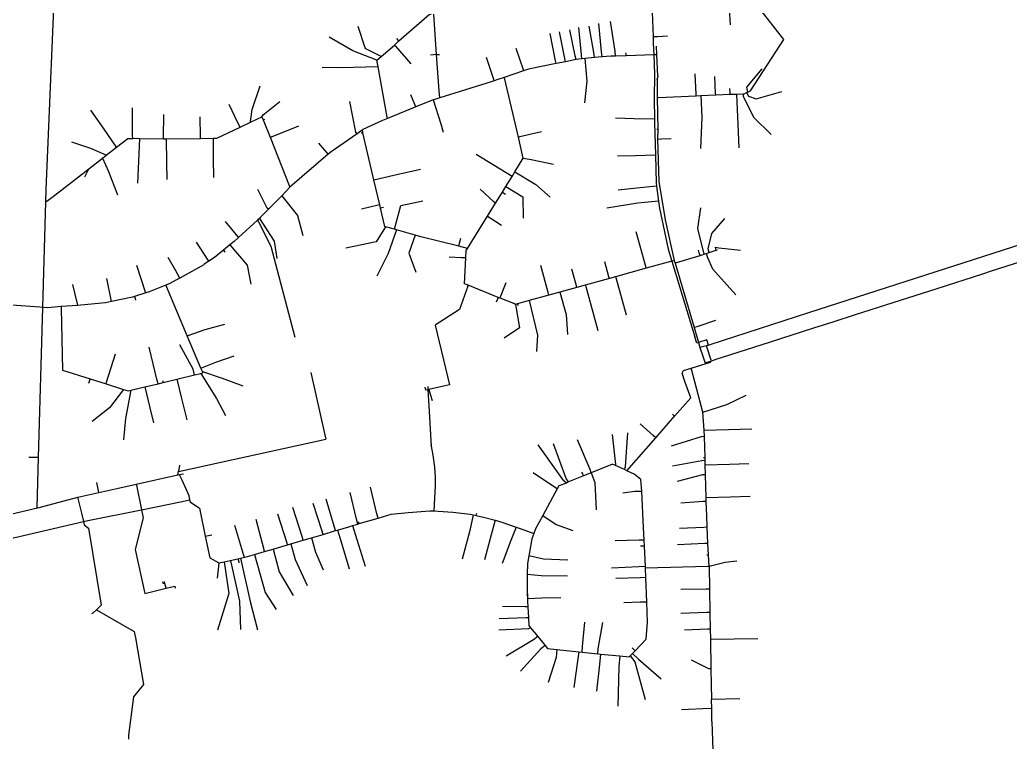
# Model space of a CAD drawing. Header units: inches. Extents: x 1024943 to 1043005, y 1856303 to 1868730.
# Drawn here: x 1038363 to 1040703, y 1859562 to 1861269 of the extents above; entities that cross this region are included whole.
import ezdxf

# ---------------------------------------------------------------- set-up
doc = ezdxf.new("R2010")
doc.units = ezdxf.units.IN
doc.header["$MEASUREMENT"] = 0
doc.layers.add('Water_Network', color=130, linetype='Continuous')

msp = doc.modelspace()

# ---------------------------------------------------------------- linework, layer by layer
at = {"layer": 'Water_Network', "elevation": 0}
for points in [[(1038425.7, 1860867.9), (1038449.7, 1861445.6)], [(1039853.4, 1861382), (1039859.1, 1861229.7), (1039859.7, 1861214.1), (1039860.7, 1861186.3), (1039862.4, 1861140.9)], [(1039853.4, 1861382), (1039859.1, 1861229.7), (1039859.7, 1861214.1), (1039860.7, 1861186.3), (1039862.4, 1861140.9)], [(1040089, 1861101.6), (1040168.3, 1861222.4), (1040128.8, 1861273.2), (1040066.3, 1861353.4), (1040053.2, 1861370.3), (1040040.8, 1861386.1), (1040037.7, 1861390.2), (1040030.2, 1861389.9)], [(1040037.1, 1861320.7), (1040041, 1861257.2)], [(1039231.2, 1861038.8), (1039209.7, 1861157.8), (1039206.9, 1861173.6), (1039217, 1861182.4), (1039248, 1861209.6), (1039258.9, 1861219.2), (1039330, 1861281.5), (1039334.8, 1861282.1)], [(1039354, 1861101.6), (1039347.9, 1861187), (1039341.2, 1861282.8)], [(1039354, 1861101.6), (1039347.9, 1861187), (1039341.2, 1861282.8)], [(1039737.5, 1861193.6), (1039731.4, 1861260.6)], [(1039769.8, 1861195.4), (1039758.6, 1861265.2)], [(1039179.2, 1861203.1), (1039162.4, 1861253.1)], [(1039650.6, 1861178.1), (1039637.9, 1861240.8)], [(1039675.4, 1861183.8), (1039662.9, 1861245.5)], [(1039689.9, 1861186.7), (1039684, 1861250.7)], [(1039719.1, 1861191.6), (1039708.4, 1861254)], [(1039150.3, 1861196.2), (1039094.1, 1861228.1)], [(1039257.8, 1861220.5), (1039254, 1861224.8)], [(1039258.9, 1861219.2), (1039257.8, 1861220.5)], [(1039629, 1861172.2), (1039616, 1861236.9)], [(1039859.1, 1861229.7), (1039869.5, 1861230)], [(1039869.5, 1861230), (1039893.1, 1861230.9)], [(1039994.1, 1860501.7), (1040227.1, 1860577.7), (1041374.5, 1860946.6), (1042242.6, 1861225.6)], [(1039994.1, 1860501.7), (1040227.1, 1860577.7), (1041374.5, 1860946.6), (1042242.6, 1861225.6)], [(1039206.9, 1861173.6), (1039150.3, 1861196.2)], [(1039217, 1861182.4), (1039180.4, 1861200.2), (1039179.2, 1861203.1)], [(1039248, 1861209.6), (1039250.6, 1861206.6)], [(1039250.6, 1861206.6), (1039287.3, 1861164.8)], [(1039552.7, 1861150.6), (1039535.5, 1861201.5)], [(1039720.8, 1861179.9), (1039719.1, 1861191.6)], [(1039738.6, 1861181.4), (1039737.5, 1861193.6)], [(1039770.2, 1861183.6), (1039769.8, 1861195.4)], [(1039795.2, 1861187.7), (1039795.1, 1861191.1)], [(1039867.9, 1861186.5), (1039867.1, 1861207.2)], [(1039867.9, 1861186.5), (1039867.1, 1861207.2)], [(1039347.9, 1861187), (1039333.6, 1861185.6)], [(1039347.9, 1861187), (1039352.9, 1861187.4), (1039354.4, 1861187.5)], [(1039483, 1861128.2), (1039465.5, 1861179.8)], [(1039795.3, 1861184.3), (1039770.2, 1861183.6), (1039759.5, 1861183.3), (1039738.6, 1861181.4), (1039720.8, 1861179.9), (1039697.7, 1861177.6), (1039690.7, 1861177), (1039683.5, 1861176.4), (1039677.2, 1861175.1), (1039652.2, 1861170), (1039630.4, 1861165.6), (1039565.2, 1861152.4), (1039553.4, 1861148.4), (1039507.5, 1861133)], [(1039795.3, 1861184.3), (1039770.2, 1861183.6), (1039759.5, 1861183.3), (1039738.6, 1861181.4), (1039720.8, 1861179.9), (1039697.7, 1861177.6), (1039690.7, 1861177), (1039683.5, 1861176.4), (1039677.2, 1861175.1), (1039652.2, 1861170), (1039630.4, 1861165.6), (1039565.2, 1861152.4), (1039553.4, 1861148.4), (1039507.5, 1861133)], [(1039630.4, 1861165.6), (1039629, 1861172.2)], [(1039652.2, 1861170), (1039650.6, 1861178.1)], [(1039677.2, 1861175.1), (1039675.4, 1861183.8)], [(1039690.7, 1861177), (1039689.9, 1861186.7)], [(1039697.7, 1861177.6), (1039702.6, 1861124.1)], [(1039795.3, 1861184.3), (1039795.2, 1861187.7)], [(1039867.9, 1861186.5), (1039860.7, 1861186.3), (1039795.3, 1861184.3)], [(1039867.9, 1861186.5), (1039860.7, 1861186.3), (1039795.3, 1861184.3)], [(1039870.1, 1861135.7), (1039867.9, 1861186.5)], [(1039870.1, 1861135.7), (1039867.9, 1861186.5)], [(1039122.2, 1861155.6), (1039077.4, 1861156.5)], [(1039209.7, 1861157.8), (1039122.2, 1861155.6)], [(1039553.4, 1861148.4), (1039552.7, 1861150.6)], [(1040080.9, 1861109.7), (1040116.8, 1861153.2)], [(1039492.2, 1861128), (1039484.1, 1861125), (1039476.7, 1861122.5), (1039355.1, 1861084.9)], [(1039492.2, 1861128), (1039484.1, 1861125), (1039476.7, 1861122.5), (1039355.1, 1861084.9)], [(1039484.1, 1861125), (1039483, 1861128.2)], [(1039507.5, 1861133), (1039492.2, 1861128)], [(1039507.5, 1861133), (1039492.2, 1861128)], [(1039503.2, 1860862.1), (1039511.2, 1860875.1), (1039526, 1860899), (1039532.9, 1860910.2), (1039552.6, 1860942.2), (1039540.9, 1860992), (1039507.9, 1861131.7), (1039507.5, 1861133)], [(1039702.6, 1861124.1), (1039696.8, 1861073.1)], [(1039862.4, 1861140.9), (1039862, 1861081.9), (1039862.3, 1861034.4), (1039862.3, 1861025.7), (1039864.5, 1860949.1), (1039866.3, 1860883.6), (1039867.4, 1860875.6), (1039872.3, 1860840.7), (1039874.6, 1860824.2), (1039894.8, 1860727.3), (1039903.5, 1860698.9), (1039958.1, 1860520)], [(1039862.4, 1861140.9), (1039862, 1861081.9), (1039862.3, 1861034.4), (1039862.3, 1861025.7), (1039864.5, 1860949.1), (1039866.3, 1860883.6), (1039867.4, 1860875.6), (1039872.3, 1860840.7), (1039874.6, 1860824.2), (1039894.8, 1860727.3), (1039903.5, 1860698.9), (1039958.1, 1860520)], [(1039869, 1861129), (1039867.9, 1861129), (1039866.9, 1861129.1)], [(1039870.1, 1861135.7), (1039869, 1861129)], [(1039870.1, 1861135.7), (1039869, 1861129)], [(1039869, 1861129), (1039869, 1861085.9)], [(1039869, 1861129), (1039869, 1861085.9)], [(1039960.6, 1861093.7), (1039958.5, 1861141.5)], [(1040006.9, 1861095.6), (1040005.2, 1861134.8)], [(1038911.9, 1861057.5), (1038930.9, 1861113.4)], [(1039355.1, 1861084.9), (1039354, 1861101.6)], [(1039355.1, 1861084.9), (1039354, 1861101.6)], [(1040040.9, 1861097.1), (1040040.7, 1861106.9)], [(1040041.1, 1861093.1), (1040040.9, 1861097.1)], [(1040041.1, 1861093.1), (1040056.3, 1861093.8), (1040072, 1861094.4), (1040074.5, 1861094.6), (1040079.9, 1861097.2), (1040082.6, 1861098.5), (1040089, 1861101.6)], [(1040079.9, 1861097.2), (1040084.3, 1861089), (1040103, 1861082.3)], [(1040082.6, 1861098.5), (1040080.9, 1861109.7)], [(1040103, 1861082.3), (1040163.4, 1861099.9)], [(1038938.1, 1861044.5), (1038977.6, 1861075.7)], [(1039157.2, 1861004), (1039143, 1861076)], [(1039355.1, 1861084.9), (1039343.4, 1861081.2), (1039340, 1861079.9), (1039298.9, 1861063.1), (1039231.5, 1861035.7)], [(1039355.1, 1861084.9), (1039343.4, 1861081.2), (1039340, 1861079.9), (1039298.9, 1861063.1), (1039231.5, 1861035.7)], [(1039296.5, 1861068.8), (1039287.3, 1861091.5)], [(1039340, 1861079.9), (1039357.6, 1861023.1)], [(1039869, 1861085.9), (1039872.2, 1861085.9)], [(1039869, 1861085.9), (1039870, 1861010.2)], [(1039869, 1861085.9), (1039870, 1861010.2)], [(1039872.2, 1861085.9), (1039960.8, 1861089.7), (1039972, 1861090.1), (1040007, 1861091.6), (1040041.1, 1861093.1)], [(1039960.8, 1861089.7), (1039960.6, 1861093.7)], [(1039972, 1861090.1), (1039974.7, 1861039)], [(1040007, 1861091.6), (1040006.9, 1861095.6)], [(1040056.3, 1861093.8), (1040059.5, 1861021.4)], [(1040072, 1861094.4), (1040072.2, 1861088.5), (1040096.3, 1861039)], [(1038561.2, 1861013.1), (1038531.1, 1861055.7)], [(1038629.7, 1860996.5), (1038629.3, 1861060.9)], [(1038878.6, 1861025.8), (1038858.1, 1861068.7)], [(1038907.9, 1861027), (1038908.1, 1861028.5), (1038911.9, 1861057.5)], [(1039298.9, 1861063.1), (1039296.5, 1861068.8)], [(1038702.5, 1860991.8), (1038703.4, 1861045.4)], [(1038704.5, 1860987.8), (1038709.1, 1860987.9), (1038790.3, 1860988.9), (1038819.7, 1860989.3), (1038829.1, 1860989.4), (1038883.6, 1861015.4), (1038907.9, 1861027), (1038935.3, 1861040.1), (1038938.2, 1861032.8)], [(1038790.2, 1860992.9), (1038789.6, 1861040.2)], [(1038935.3, 1861040.1), (1038938.1, 1861044.5)], [(1038938.2, 1861032.8), (1038940, 1861033.6)], [(1038938.2, 1861032.8), (1038954.5, 1860991.4), (1038999.5, 1860877.6)], [(1038940, 1861033.6), (1038941.8, 1861034.3)], [(1039231.5, 1861035.7), (1039220, 1861031), (1039173.7, 1861009.6), (1039172.2, 1861008.6)], [(1039231.5, 1861035.7), (1039220, 1861031), (1039173.7, 1861009.6), (1039172.2, 1861008.6)], [(1039231.5, 1861035.7), (1039231.2, 1861038.8)], [(1039814.8, 1861035.5), (1039770.3, 1861036.6)], [(1039862.3, 1861034.4), (1039814.8, 1861035.5)], [(1039974.7, 1861039), (1039970.9, 1860965.4)], [(1040096.3, 1861039), (1040138.4, 1860998.3)], [(1038592.1, 1860968.3), (1038561.2, 1861013.1)], [(1038883.6, 1861015.4), (1038878.6, 1861025.8)], [(1038957.9, 1860992.8), (1039022.5, 1861018.2)], [(1039172.2, 1861008.6), (1039159.9, 1861000), (1039098.7, 1860957.1), (1039092, 1860951.4), (1039001.2, 1860873.8)], [(1039172.2, 1861008.6), (1039159.9, 1861000), (1039098.7, 1860957.1), (1039092, 1860951.4), (1039001.2, 1860873.8)], [(1039159.9, 1861000), (1039157.2, 1861004)], [(1039173.2, 1861004.3), (1039172.2, 1861008.6)], [(1039173.8, 1861001.9), (1039173.2, 1861004.3)], [(1039357.6, 1861023.1), (1039363.5, 1861004)], [(1039544.8, 1860993), (1039595.4, 1861004.9)], [(1039870, 1861010.2), (1039868.2, 1861010.2)], [(1039870, 1861010.2), (1039869.9, 1860987.3), (1039872.8, 1860887.4), (1039887.8, 1860796.3), (1039909, 1860700.4)], [(1039870, 1861010.2), (1039869.9, 1860987.3), (1039872.8, 1860887.4), (1039887.8, 1860796.3), (1039909, 1860700.4)], [(1040059.5, 1861021.4), (1040061.8, 1860966.6)], [(1038439.1, 1860849.5), (1038526.1, 1860917), (1038558.4, 1860942.1), (1038567.5, 1860949.1), (1038592.1, 1860968.3), (1038618.4, 1860988.7), (1038630.3, 1860988.8), (1038640.1, 1860989.5)], [(1038531.1, 1860964.9), (1038486.2, 1860979.9)], [(1038630.3, 1860988.8), (1038629.7, 1860996.5)], [(1038640.1, 1860989.5), (1038645.7, 1860988.8), (1038702.4, 1860987.8), (1038704.5, 1860987.8)], [(1038645.7, 1860988.8), (1038643.5, 1860934)], [(1038702.4, 1860987.8), (1038702.5, 1860991.8)], [(1038709.1, 1860987.9), (1038709.8, 1860931.9)], [(1038790.3, 1860988.9), (1038790.2, 1860992.9)], [(1038819.7, 1860989.3), (1038820.3, 1860940.1)], [(1038954.5, 1860991.4), (1038957.9, 1860992.8)], [(1039171.6, 1861001.4), (1039169.3, 1861000.9)], [(1039173.8, 1861001.9), (1039171.6, 1861001.4)], [(1039215.4, 1860824.3), (1039213.7, 1860831.8), (1039199.9, 1860890.6), (1039173.8, 1861001.9)], [(1039540.9, 1860992), (1039544.8, 1860993)], [(1039869.9, 1860987.3), (1039879.4, 1860987.6)], [(1039879.4, 1860987.6), (1039901.9, 1860988.3)], [(1038567.5, 1860949.1), (1038531.1, 1860964.9)], [(1039088.4, 1860955.7), (1039069.6, 1860977.6)], [(1038558.4, 1860942.1), (1038573.1, 1860910.4)], [(1038643.5, 1860934), (1038641.4, 1860883.4)], [(1038820.3, 1860940.1), (1038820.9, 1860896.6)], [(1039092, 1860951.4), (1039088.4, 1860955.7)], [(1039483.5, 1860924.7), (1039441.1, 1860950.9)], [(1039552.6, 1860942.2), (1039571.2, 1860939.1)], [(1039571.2, 1860939.1), (1039623.9, 1860928.2)], [(1039817.6, 1860947.8), (1039775.3, 1860946.6)], [(1039864.5, 1860949.1), (1039817.6, 1860947.8)], [(1038523.1, 1860911.4), (1038516.4, 1860897.1)], [(1038526.1, 1860917), (1038523.1, 1860911.4)], [(1038573.1, 1860910.4), (1038593.9, 1860855.4)], [(1038709.8, 1860931.9), (1038710.3, 1860892)], [(1039246.6, 1860901.6), (1039309.9, 1860916.4)], [(1039526, 1860899), (1039483.5, 1860924.7)], [(1039532.9, 1860910.2), (1039581.9, 1860880)], [(1040656.3, 1860675), (1040730.1, 1860698.7), (1040745.2, 1860703.5), (1040766.3, 1860710.3), (1040822.8, 1860728.5), (1040935.1, 1860764.8), (1041031.9, 1860796), (1041123.9, 1860825.7), (1041275.2, 1860874.5), (1041384.4, 1860909.7)], [(1039199.9, 1860890.6), (1039246.6, 1860901.6)], [(1038424.5, 1860839.1), (1038425.7, 1860867.9)], [(1038947.6, 1860824.2), (1038925.2, 1860867.8)], [(1039001.2, 1860873.8), (1038982.4, 1860853.4), (1038950.4, 1860821.5), (1038932.2, 1860802.8)], [(1039001.2, 1860873.8), (1038982.4, 1860853.4), (1038950.4, 1860821.5), (1038932.2, 1860802.8)], [(1038999.5, 1860877.6), (1039001.2, 1860873.8)], [(1039483.5, 1860837.8), (1039451, 1860869)], [(1039511.2, 1860875.1), (1039551.8, 1860851)], [(1039581.9, 1860880), (1039615.7, 1860849.8)], [(1039820.8, 1860871), (1039777, 1860866.7)], [(1039867.4, 1860875.6), (1039820.8, 1860871)], [(1038424.5, 1860839.1), (1038439.1, 1860849.5)], [(1038982.4, 1860853.4), (1039019.5, 1860806.5)], [(1039263.3, 1860830.5), (1039315.6, 1860841.7)], [(1039421, 1860728.7), (1039468, 1860805), (1039486.9, 1860835.7), (1039503.2, 1860862.1)], [(1039503.2, 1860862.1), (1039507, 1860859.7)], [(1039507, 1860859.7), (1039510.8, 1860857.4)], [(1039551.8, 1860851), (1039552.6, 1860800)], [(1039872.3, 1860840.7), (1039823.4, 1860836.2)], [(1038417.6, 1860589.5), (1038424.5, 1860839.1)], [(1038950.4, 1860821.5), (1038947.6, 1860824.2)], [(1039209.8, 1860830.8), (1039170.2, 1860821.6)], [(1039213.7, 1860831.8), (1039209.8, 1860830.8)], [(1039215.4, 1860824.3), (1039219, 1860825.2)], [(1039310.5, 1860756.6), (1039297, 1860760.5), (1039252.8, 1860773), (1039248.1, 1860774.4), (1039227.4, 1860780.2), (1039225.7, 1860780.7), (1039215.4, 1860824.3)], [(1039219, 1860825.2), (1039222.6, 1860826)], [(1039248.1, 1860774.4), (1039263.3, 1860830.5)], [(1039486.9, 1860835.7), (1039483.5, 1860837.8)], [(1039823.4, 1860836.2), (1039750, 1860823.7)], [(1039964.6, 1860775.8), (1039971.9, 1860825)], [(1038924.7, 1860795.8), (1038880.1, 1860754.8), (1038870, 1860745.5), (1038859.8, 1860737.3), (1038844.3, 1860724.6)], [(1038924.7, 1860795.8), (1038880.1, 1860754.8), (1038870, 1860745.5), (1038859.8, 1860737.3), (1038844.3, 1860724.6)], [(1038932.2, 1860802.8), (1038929.5, 1860799.8), (1038924.7, 1860795.8)], [(1038932.2, 1860802.8), (1038929.5, 1860799.8), (1038924.7, 1860795.8)], [(1038924.7, 1860795.8), (1038927, 1860791.3)], [(1038929.5, 1860799.8), (1038964.3, 1860746.1)], [(1039019.5, 1860806.5), (1039031.5, 1860759.7)], [(1039468, 1860805), (1039474.7, 1860800.9)], [(1039474.7, 1860800.9), (1039501.3, 1860784.2)], [(1039998, 1860763.8), (1040028.4, 1860799.8)], [(1038878.8, 1860756.1), (1038849.3, 1860792.2)], [(1038927, 1860791.3), (1038956, 1860734.4), (1039013, 1860519.1)], [(1039227.4, 1860780.2), (1039205.1, 1860744.2)], [(1039252.8, 1860773), (1039233.1, 1860716.7)], [(1039979.6, 1860715.5), (1039964.6, 1860775.8)], [(1038880.1, 1860754.8), (1038878.8, 1860756.1)], [(1038964.3, 1860746.1), (1038970.8, 1860705.1)], [(1039297, 1860760.5), (1039281.9, 1860717.6)], [(1039421, 1860728.7), (1039400, 1860734), (1039310.5, 1860756.6)], [(1039401, 1860737.9), (1039404.8, 1860753)], [(1039842.1, 1860686), (1039819.3, 1860768)], [(1039991.9, 1860719.3), (1039989.1, 1860728.1), (1039998, 1860763.8)], [(1038844.3, 1860724.6), (1038823.5, 1860707.7), (1038809.8, 1860698.9), (1038798.7, 1860691.8), (1038797.7, 1860690.4), (1038741.6, 1860658.5), (1038738.3, 1860656.6), (1038731.8, 1860654), (1038717.8, 1860646.2), (1038708.4, 1860642.4)], [(1038844.3, 1860724.6), (1038823.5, 1860707.7), (1038809.8, 1860698.9), (1038798.7, 1860691.8), (1038797.7, 1860690.4), (1038741.6, 1860658.5), (1038738.3, 1860656.6), (1038731.8, 1860654), (1038717.8, 1860646.2), (1038708.4, 1860642.4)], [(1038809.8, 1860698.9), (1038798.1, 1860717.1), (1038781, 1860743.8)], [(1038844.3, 1860724.6), (1038846.1, 1860722.5)], [(1038846.1, 1860722.5), (1038847.9, 1860720.3)], [(1038859.8, 1860737.3), (1038900.6, 1860689.1)], [(1039205.1, 1860744.2), (1039133.8, 1860729.6)], [(1039400, 1860734), (1039401, 1860737.9)], [(1039422.4, 1860641.8), (1039413.7, 1860645.4), (1039416.9, 1860706.4), (1039417.9, 1860724), (1039421, 1860728.7)], [(1039968.1, 1860718.5), (1039966.2, 1860724.5)], [(1039970, 1860712.5), (1039979.6, 1860715.5), (1039984.9, 1860717.1), (1039991.9, 1860719.3), (1040008.4, 1860724.5), (1040011.2, 1860725.4)], [(1040008.4, 1860724.5), (1040006.6, 1860731.5), (1040014.5, 1860730.6)], [(1040014.5, 1860730.6), (1040065.3, 1860724.7)], [(1038741.6, 1860658.5), (1038732, 1860675.5), (1038713.8, 1860707.6)], [(1039233.1, 1860716.7), (1039206.7, 1860663.4)], [(1039281.9, 1860717.6), (1039298.4, 1860673.1)], [(1039407, 1860706.9), (1039377.5, 1860708.5)], [(1039416.9, 1860706.4), (1039407, 1860706.9)], [(1039907.3, 1860699.9), (1039903.5, 1860698.9), (1039843.1, 1860682.1), (1039770.3, 1860662), (1039756.1, 1860658), (1039699, 1860642.2), (1039679.1, 1860636.7), (1039638.6, 1860625.7), (1039613.2, 1860618.4), (1039566.6, 1860605.5), (1039539.2, 1860597.9)], [(1039909, 1860700.4), (1039907.3, 1860699.9)], [(1039909, 1860700.4), (1039909.6, 1860698.1), (1039911, 1860693.9)], [(1039909, 1860700.4), (1039909.6, 1860698.1), (1039911, 1860693.9)], [(1039911.5, 1860694.1), (1039912.1, 1860694.4), (1039970, 1860712.5)], [(1039970, 1860712.5), (1039968.1, 1860718.5)], [(1039984.9, 1860717.1), (1039987.6, 1860707.3), (1039999.9, 1860680.8)], [(1038659.5, 1860627.6), (1038639.6, 1860688.6)], [(1038900.6, 1860689.1), (1038909.2, 1860644)], [(1039611.4, 1860624.8), (1039593.8, 1860688.4)], [(1039678, 1860640.5), (1039667.1, 1860680.1)], [(1039755, 1860661.9), (1039745.3, 1860696.8)], [(1039843.1, 1860682.1), (1039842.1, 1860686)], [(1039911, 1860693.9), (1039911.5, 1860694.1)], [(1039911, 1860693.9), (1039955.9, 1860542.2), (1039966.5, 1860506.2), (1039969.9, 1860494.6)], [(1039911, 1860693.9), (1039955.9, 1860542.2), (1039966.5, 1860506.2), (1039969.9, 1860494.6)], [(1039999.9, 1860680.8), (1040054.9, 1860619.3)], [(1038579.1, 1860607.7), (1038569, 1860657.6)], [(1039756.1, 1860658), (1039755, 1860661.9)], [(1039770.3, 1860662), (1039770.9, 1860660)], [(1039770.9, 1860660), (1039795.3, 1860571.8)], [(1040008.3, 1860466.8), (1040134.4, 1860507.3), (1040239.1, 1860541), (1040284.3, 1860555.5), (1040337.3, 1860572.5), (1040425.9, 1860601), (1040529.9, 1860634.4), (1040638, 1860669.1), (1040656.3, 1860675)], [(1038499.5, 1860598.1), (1038488.9, 1860643.6)], [(1038708.4, 1860642.4), (1038669, 1860626.4), (1038660.8, 1860623.8), (1038634, 1860615)], [(1038708.4, 1860642.4), (1038669, 1860626.4), (1038660.8, 1860623.8), (1038634, 1860615)], [(1038702, 1860412.2), (1038734.4, 1860420), (1038775.9, 1860430), (1038790.9, 1860433.6), (1038795.8, 1860434.8), (1038794.6, 1860438), (1038791.3, 1860445.5), (1038759, 1860522.3), (1038709.9, 1860638.9)], [(1038708.4, 1860642.4), (1038709.9, 1860638.9)], [(1039421.7, 1860640), (1039402.2, 1860584.5), (1039344.1, 1860547.6), (1039378, 1860406.4), (1039329.5, 1860395.2)], [(1039421.7, 1860640), (1039422.4, 1860641.8)], [(1039530.1, 1860598.3), (1039497.9, 1860611.3), (1039493.2, 1860613.2), (1039422.4, 1860641.8)], [(1039499.1, 1860614.5), (1039512.2, 1860648.5)], [(1039679.1, 1860636.7), (1039678, 1860640.5)], [(1039699, 1860642.2), (1039700, 1860638.6)], [(1039700, 1860638.6), (1039728.7, 1860535.2)], [(1038634, 1860615), (1038629.4, 1860613.5), (1038579.9, 1860603.5), (1038565.8, 1860600.6), (1038507.3, 1860594.6), (1038500.4, 1860594.1), (1038461, 1860591.2)], [(1038634, 1860615), (1038629.4, 1860613.5), (1038579.9, 1860603.5), (1038565.8, 1860600.6), (1038507.3, 1860594.6), (1038500.4, 1860594.1), (1038461, 1860591.2)], [(1038579.9, 1860603.5), (1038579.1, 1860607.7)], [(1038634, 1860615), (1038635.5, 1860610.6)], [(1038635.5, 1860610.6), (1038636.9, 1860606.2)], [(1038660.8, 1860623.8), (1038659.5, 1860627.6)], [(1039492.1, 1860610.4), (1039488.8, 1860601.8)], [(1039493.2, 1860613.2), (1039492.1, 1860610.4)], [(1039497.9, 1860611.3), (1039499.1, 1860614.5)], [(1039566.6, 1860605.5), (1039586.1, 1860523.5)], [(1039613.2, 1860618.4), (1039611.4, 1860624.8)], [(1039638.6, 1860625.7), (1039653.9, 1860573)], [(1038411, 1860589.9), (1038233.8, 1860602.7)], [(1038411, 1860589.9), (1038233.8, 1860602.7)], [(1038404.7, 1860116.4), (1038404.6, 1860116.9), (1038407.8, 1860234.5), (1038417.6, 1860589.5)], [(1038417.6, 1860589.5), (1038411, 1860589.9)], [(1038417.6, 1860589.5), (1038411, 1860589.9)], [(1038429.6, 1860588.8), (1038417.6, 1860589.5)], [(1038429.6, 1860588.8), (1038417.6, 1860589.5)], [(1038461, 1860591.2), (1038429.6, 1860588.8)], [(1038461, 1860591.2), (1038429.6, 1860588.8)], [(1038461, 1860591.2), (1038461, 1860587.3)], [(1038461, 1860587.3), (1038464.2, 1860441), (1038529.4, 1860420.5), (1038567.2, 1860408.6), (1038608.2, 1860395.4), (1038619.3, 1860392.2), (1038625.6, 1860393.7), (1038658.7, 1860401.7), (1038689.8, 1860409.2), (1038702, 1860412.2)], [(1038500.4, 1860594.1), (1038499.5, 1860598.1)], [(1039539.2, 1860597.9), (1039534.2, 1860596.5), (1039530.1, 1860598.3)], [(1039534.2, 1860596.5), (1039543.5, 1860541.4)], [(1039539.2, 1860597.9), (1039539.8, 1860595.8)], [(1039539.8, 1860595.8), (1039540.3, 1860593.8)], [(1039653.9, 1860573), (1039657, 1860525.8)], [(1039963.1, 1860544.5), (1040007.4, 1860559.2)], [(1038759, 1860522.3), (1038801.2, 1860537.5)], [(1038801.2, 1860537.5), (1038847.4, 1860550.1)], [(1039543.5, 1860541.4), (1039507.2, 1860516.9)], [(1039955.9, 1860542.2), (1039958.1, 1860542.9), (1039963.1, 1860544.5)], [(1039586.1, 1860523.5), (1039583.8, 1860485.2)], [(1039989.8, 1860500.2), (1039986.2, 1860512.5), (1039966.5, 1860506.2), (1039962.3, 1860504.9), (1039958.1, 1860520)], [(1039989.8, 1860500.2), (1039986.2, 1860512.5), (1039966.5, 1860506.2), (1039962.3, 1860504.9), (1039958.1, 1860520)], [(1038687.3, 1860419.6), (1038668.9, 1860495.5)], [(1038773, 1860443.4), (1038741.3, 1860500.7)], [(1039934, 1860414.6), (1039928, 1860434.2), (1039930.8, 1860440), (1039949.3, 1860445.7), (1039994.5, 1860459.9), (1039995.4, 1860462.7), (1039996.2, 1860464.9), (1039986, 1860496.5)], [(1039934, 1860414.6), (1039928, 1860434.2), (1039930.8, 1860440), (1039949.3, 1860445.7), (1039994.5, 1860459.9), (1039995.4, 1860462.7), (1039996.2, 1860464.9), (1039986, 1860496.5)], [(1039973, 1860495.3), (1039969.9, 1860494.6)], [(1039973, 1860495.3), (1039969.9, 1860494.6)], [(1039969.9, 1860494.6), (1039976.9, 1860474)], [(1039969.9, 1860494.6), (1039976.9, 1860474)], [(1039985.1, 1860498.9), (1039973, 1860495.3)], [(1039985.1, 1860498.9), (1039973, 1860495.3)], [(1039989.8, 1860500.2), (1039985.1, 1860498.9)], [(1039989.8, 1860500.2), (1039985.1, 1860498.9)], [(1039986, 1860496.5), (1039985.1, 1860498.9)], [(1039986, 1860496.5), (1039985.1, 1860498.9)], [(1039989.8, 1860500.2), (1039994.1, 1860501.7)], [(1039989.8, 1860500.2), (1039994.1, 1860501.7)], [(1038568.4, 1860412.4), (1038589.7, 1860480)], [(1038826.6, 1860460.4), (1038869.4, 1860474.7)], [(1039976.9, 1860474), (1039981.2, 1860459.9)], [(1039981.7, 1860458.3), (1039995.4, 1860462.7), (1040008.3, 1860466.8)], [(1038775.9, 1860430), (1038773, 1860443.4)], [(1038791.3, 1860445.5), (1038826.6, 1860460.4)], [(1039950.8, 1860440.7), (1039949.3, 1860445.7)], [(1039950.8, 1860440.7), (1039949.3, 1860445.7)], [(1039981.2, 1860459.9), (1039981.7, 1860458.3)], [(1038529.4, 1860420.5), (1038528.2, 1860416.7)], [(1038689.8, 1860409.2), (1038687.3, 1860419.6)], [(1038734.4, 1860420), (1038745.4, 1860374.2)], [(1038790.9, 1860433.6), (1038828, 1860373.8)], [(1038794.6, 1860438), (1038841.2, 1860422.1)], [(1038841.2, 1860422.1), (1038890.3, 1860404.4)], [(1039051, 1860435.8), (1039083.3, 1860291.6), (1039086.4, 1860277.8)], [(1039981.8, 1860233.9), (1039980.4, 1860284.1), (1039980, 1860299), (1039977, 1860342.1), (1039950.8, 1860440.7)], [(1039981.8, 1860233.9), (1039980.4, 1860284.1), (1039980, 1860299), (1039977, 1860342.1), (1039950.8, 1860440.7)], [(1038528.2, 1860416.7), (1038525.9, 1860409.4)], [(1038567.2, 1860408.6), (1038568.4, 1860412.4)], [(1038608.2, 1860395.4), (1038574.8, 1860352.2)], [(1038658.7, 1860401.7), (1038670.6, 1860352.4)], [(1038701.6, 1860414), (1038701.2, 1860415.9)], [(1038702, 1860412.2), (1038701.6, 1860414)], [(1039329.5, 1860395.2), (1039328.2, 1860394.9), (1039322.7, 1860393.6), (1039321, 1860401.1)], [(1039335.4, 1860261.5), (1039330.3, 1860356.9), (1039328.2, 1860394.9), (1039327.8, 1860402.7)], [(1039329.5, 1860395.2), (1039333.7, 1860381.9)], [(1039797.2, 1860203.5), (1039865.3, 1860281.4), (1039910.7, 1860333.3), (1039948.1, 1860376.1), (1039934, 1860414.6)], [(1039797.2, 1860203.5), (1039865.3, 1860281.4), (1039910.7, 1860333.3), (1039948.1, 1860376.1), (1039934, 1860414.6)], [(1038625.6, 1860393.7), (1038613.3, 1860326.6)], [(1038745.4, 1860374.2), (1038757.6, 1860323.7)], [(1038828, 1860373.8), (1038849.2, 1860333.7)], [(1039333.7, 1860381.9), (1039337.7, 1860369.4)], [(1040033.2, 1860360.3), (1040078.8, 1860382.3)], [(1038574.8, 1860352.2), (1038534.5, 1860319.7)], [(1038670.6, 1860352.4), (1038679.3, 1860316.3)], [(1039977, 1860342.1), (1040033.2, 1860360.3)], [(1038613.3, 1860326.6), (1038608.6, 1860276.6)], [(1039908.8, 1860333.1), (1039904.8, 1860336.8)], [(1039910.7, 1860333.3), (1039908.8, 1860333.1)], [(1039859.1, 1860287), (1039828.5, 1860314.6)], [(1040037.2, 1860300.6), (1040092.7, 1860302.2)], [(1039771.4, 1860218), (1039763.5, 1860288.8)], [(1039794.3, 1860212.7), (1039799.9, 1860292.8)], [(1039865.3, 1860281.4), (1039859.1, 1860287)], [(1039972.6, 1860283.6), (1039901.7, 1860261.3)], [(1039980.4, 1860284.1), (1039972.6, 1860283.6)], [(1039980, 1860299), (1040037.2, 1860300.6)], [(1038738.5, 1860201.6), (1039086.4, 1860277.8)], [(1039335.1, 1860263.1), (1039334.8, 1860264.6)], [(1039335.4, 1860261.5), (1039335.1, 1860263.1)], [(1039341.7, 1860108.4), (1039344.9, 1860168.1), (1039344.9, 1860187.9), (1039343.5, 1860212), (1039339.6, 1860240.5), (1039335.4, 1860261.5)], [(1039648, 1860179.4), (1039588.1, 1860264.4)], [(1039653.6, 1860184.7), (1039623.6, 1860267.3)], [(1039710.2, 1860206.2), (1039680.8, 1860276.1)], [(1038404.1, 1860234.6), (1038384.6, 1860235.1)], [(1038407.8, 1860234.5), (1038404.1, 1860234.6)], [(1039979.9, 1860233.9), (1039978.1, 1860233.8)], [(1039981.8, 1860233.9), (1039979.9, 1860233.9)], [(1039986.4, 1860096.6), (1039984.7, 1860130.7), (1039984.4, 1860140.4), (1039982.9, 1860194), (1039982.3, 1860217.5), (1039982, 1860227.7), (1039981.8, 1860233.9)], [(1039986.4, 1860096.6), (1039984.7, 1860130.7), (1039984.4, 1860140.4), (1039982.9, 1860194), (1039982.3, 1860217.5), (1039982, 1860227.7), (1039981.8, 1860233.9)], [(1038739.4, 1860206), (1038741.4, 1860216.3)], [(1039797.2, 1860203.5), (1039791.3, 1860206.1), (1039770.4, 1860215.5), (1039763.3, 1860218.7), (1039712.7, 1860198.4), (1039694.5, 1860191.1)], [(1039797.2, 1860203.5), (1039791.3, 1860206.1), (1039770.4, 1860215.5), (1039763.3, 1860218.7), (1039712.7, 1860198.4), (1039694.5, 1860191.1)], [(1039770.4, 1860215.5), (1039771.4, 1860218)], [(1039791.3, 1860206.1), (1039794.3, 1860212.7)], [(1039974.1, 1860227.2), (1039905.4, 1860214)], [(1039982, 1860227.7), (1039974.1, 1860227.2)], [(1039982.3, 1860217.5), (1040039.6, 1860219.2)], [(1040039.6, 1860219.2), (1040085, 1860220.5)], [(1038638.5, 1860171.5), (1038736.9, 1860193.5)], [(1038736.9, 1860193.5), (1038738.5, 1860201.6)], [(1038736.9, 1860193.5), (1038740.4, 1860194.2)], [(1038738.5, 1860201.6), (1038739.4, 1860206)], [(1038740.4, 1860194.2), (1038750.3, 1860196.4)], [(1038740.4, 1860194.2), (1038740.9, 1860193), (1038746.1, 1860181.9), (1038762.4, 1860145.2)], [(1039630.9, 1860161.1), (1039575.6, 1860198.5)], [(1039694.5, 1860191.1), (1039659.7, 1860177.2), (1039654.4, 1860174.3), (1039636.4, 1860167.8), (1039632.4, 1860160.4), (1039598.4, 1860097.7), (1039581.4, 1860066.4)], [(1039694.5, 1860191.1), (1039659.7, 1860177.2), (1039654.4, 1860174.3), (1039636.4, 1860167.8), (1039632.4, 1860160.4), (1039598.4, 1860097.7), (1039581.4, 1860066.4)], [(1039659.7, 1860177.2), (1039653.6, 1860184.7)], [(1039692.1, 1860197.6), (1039691.2, 1860200.1)], [(1039694.5, 1860191.1), (1039692.1, 1860197.6)], [(1039712.7, 1860198.4), (1039710.2, 1860206.2)], [(1039712.7, 1860198.4), (1039721.8, 1860175.9)], [(1039814.7, 1860195), (1039797.2, 1860203.5)], [(1039814.7, 1860195), (1039797.2, 1860203.5)], [(1039838.8, 1860025.3), (1039838.1, 1860039.5), (1039836.7, 1860069.5), (1039832.6, 1860154.3), (1039830.6, 1860182.4), (1039814.7, 1860195)], [(1039838.8, 1860025.3), (1039838.1, 1860039.5), (1039836.7, 1860069.5), (1039832.6, 1860154.3), (1039830.6, 1860182.4), (1039814.7, 1860195)], [(1039975.5, 1860193.6), (1039915.8, 1860177.7)], [(1039982.9, 1860194), (1039975.5, 1860193.6)], [(1038547.7, 1860163.6), (1038545.1, 1860175.3)], [(1038550.3, 1860151.9), (1038547.7, 1860163.6)], [(1038550.3, 1860151.9), (1038592.3, 1860161.3), (1038638.5, 1860171.5)], [(1038638.9, 1860169), (1038650.6, 1860111.3), (1038654.4, 1860092.1), (1038635.7, 1860017.1), (1038658.6, 1859913.5), (1038708.7, 1859925.8)], [(1038638.5, 1860171.5), (1038638.9, 1860169)], [(1039206.5, 1860101.9), (1039191.6, 1860164.5)], [(1039632.4, 1860160.4), (1039630.9, 1860161.1)], [(1039654.4, 1860174.3), (1039648, 1860179.4)], [(1039721.8, 1860175.9), (1039725, 1860111.3)], [(1038409.4, 1860116.6), (1038500, 1860140.8)], [(1038500, 1860140.8), (1038550.3, 1860151.9)], [(1038500, 1860140.8), (1038500.3, 1860137.8)], [(1038500.3, 1860137.8), (1038501, 1860135), (1038508.8, 1860103), (1038513.7, 1860083.2), (1038515.6, 1860075.2), (1038525.5, 1860067.4), (1038555.3, 1859885.5), (1038544.3, 1859874.5)], [(1038762.4, 1860145.2), (1038764.5, 1860134.3)], [(1038762.4, 1860145.2), (1038764.5, 1860134.3)], [(1039158.7, 1860088.6), (1039144, 1860152.3)], [(1039815.8, 1860154.3), (1039787.9, 1860150.2)], [(1039832.6, 1860154.3), (1039815.8, 1860154.3)], [(1039984.4, 1860140.4), (1040041.7, 1860142.1)], [(1040041.7, 1860142.1), (1040088.1, 1860143.4)], [(1037890.9, 1859950.7), (1037921.5, 1859957.4), (1037947.2, 1859963), (1037980.5, 1859970.3), (1038111.2, 1859998.9), (1038126.8, 1859996.7), (1038140.6, 1859994.8), (1038191.8, 1860008.3), (1038205.1, 1860011.8), (1038225.2, 1860003.8), (1038256.2, 1860010.7), (1038281, 1860016.3), (1038289.5, 1860030.9), (1038345.8, 1860044), (1038348.7, 1860044.6), (1038513.7, 1860083.2), (1038524.2, 1860085.7), (1038650.6, 1860111.3), (1038746.7, 1860130.8)], [(1037890.9, 1859950.7), (1037921.5, 1859957.4), (1037947.2, 1859963), (1037980.5, 1859970.3), (1038111.2, 1859998.9), (1038126.8, 1859996.7), (1038140.6, 1859994.8), (1038191.8, 1860008.3), (1038205.1, 1860011.8), (1038225.2, 1860003.8), (1038256.2, 1860010.7), (1038281, 1860016.3), (1038289.5, 1860030.9), (1038345.8, 1860044), (1038348.7, 1860044.6), (1038513.7, 1860083.2), (1038524.2, 1860085.7), (1038650.6, 1860111.3), (1038746.7, 1860130.8)], [(1038204.3, 1860069.4), (1038243.8, 1860078.5), (1038337.8, 1860100.2), (1038341.6, 1860101), (1038405, 1860115.7)], [(1038405, 1860115.7), (1038404.7, 1860116.4)], [(1038405, 1860115.7), (1038409.4, 1860116.6)], [(1038746.7, 1860130.8), (1038764.5, 1860134.3)], [(1038746.7, 1860130.8), (1038764.5, 1860134.3)], [(1038764.5, 1860134.3), (1038765.4, 1860130), (1038787.6, 1860115.2), (1038801.5, 1860048.7), (1038812.2, 1859997.7), (1038833.6, 1859985.4), (1038846.4, 1859988.3), (1038860.6, 1859991.4), (1038878.7, 1859995.5)], [(1038764.5, 1860134.3), (1038765.4, 1860130), (1038787.6, 1860115.2), (1038801.5, 1860048.7), (1038812.2, 1859997.7), (1038833.6, 1859985.4), (1038846.4, 1859988.3), (1038860.6, 1859991.4), (1038878.7, 1859995.5)], [(1039029.9, 1860047.8), (1039008, 1860116.6)], [(1039076.8, 1860062.6), (1039055.9, 1860126.3)], [(1039106, 1860072.2), (1039087, 1860136.5)], [(1039977.3, 1860130.9), (1039924.6, 1860126.4)], [(1039984.7, 1860130.7), (1039977.3, 1860130.9)], [(1038994.8, 1860032.5), (1038972.6, 1860101)], [(1039165.3, 1860078.4), (1039209.5, 1860091.5), (1039240.7, 1860100.7), (1039280.5, 1860105), (1039331.5, 1860108.8)], [(1039165.3, 1860078.4), (1039209.5, 1860091.5), (1039240.7, 1860100.7), (1039280.5, 1860105), (1039331.5, 1860108.8)], [(1039209.5, 1860091.5), (1039206.5, 1860101.9)], [(1039331.5, 1860108.8), (1039341.7, 1860108.4)], [(1039331.5, 1860108.8), (1039341.7, 1860108.4)], [(1039341.7, 1860108.4), (1039351.2, 1860108.1), (1039386.4, 1860105.7), (1039426.9, 1860100.4), (1039433.9, 1860098.9), (1039441.6, 1860097.3)], [(1039341.7, 1860108.4), (1039351.2, 1860108.1), (1039386.4, 1860105.7), (1039426.9, 1860100.4), (1039433.9, 1860098.9), (1039441.6, 1860097.3)], [(1039433.9, 1860098.9), (1039426.2, 1860062.5)], [(1039441.6, 1860097.3), (1039442.3, 1860101)], [(1039441.6, 1860097.3), (1039461.7, 1860093.1), (1039485.9, 1860086.5), (1039502.2, 1860082), (1039535.5, 1860070.4), (1039545.2, 1860067.1), (1039577.5, 1860055)], [(1039441.6, 1860097.3), (1039461.7, 1860093.1), (1039485.9, 1860086.5), (1039502.2, 1860082), (1039535.5, 1860070.4), (1039545.2, 1860067.1), (1039577.5, 1860055)], [(1039442.3, 1860101), (1039442.6, 1860103.1)], [(1039598.4, 1860097.7), (1039630.1, 1860076.6)], [(1039990.1, 1860004.3), (1039988.7, 1860031.6), (1039986.8, 1860069.8), (1039986.4, 1860096.6)], [(1039990.1, 1860004.3), (1039988.7, 1860031.6), (1039986.8, 1860069.8), (1039986.4, 1860096.6)], [(1038892.6, 1860002.8), (1038871.4, 1860074.3)], [(1038878.7, 1859995.5), (1038885, 1859996.9), (1038893.7, 1859998.8), (1038896, 1859999.4), (1038917.7, 1860005.6), (1038941.2, 1860012.4), (1038961.9, 1860018.4), (1038964.3, 1860019.1), (1038996, 1860028.5), (1039003.2, 1860030.6), (1039032.4, 1860039.2), (1039052.1, 1860045), (1039079.6, 1860053.1), (1039109.1, 1860061.8), (1039113.6, 1860063.2), (1039140.4, 1860071.1), (1039149.1, 1860073.7), (1039162, 1860077.5), (1039165.3, 1860078.4)], [(1038878.7, 1859995.5), (1038885, 1859996.9), (1038893.7, 1859998.8), (1038896, 1859999.4), (1038917.7, 1860005.6), (1038941.2, 1860012.4), (1038961.9, 1860018.4), (1038964.3, 1860019.1), (1038996, 1860028.5), (1039003.2, 1860030.6), (1039032.4, 1860039.2), (1039052.1, 1860045), (1039079.6, 1860053.1), (1039109.1, 1860061.8), (1039113.6, 1860063.2), (1039140.4, 1860071.1), (1039149.1, 1860073.7), (1039162, 1860077.5), (1039165.3, 1860078.4)], [(1038940.2, 1860016.1), (1038921.3, 1860087.8)], [(1039109.1, 1860061.8), (1039106, 1860072.2)], [(1039149.1, 1860073.7), (1039159.4, 1860040.8)], [(1039162, 1860077.5), (1039158.7, 1860088.6)], [(1039164.3, 1860081), (1039163.8, 1860082.9)], [(1039165.3, 1860078.4), (1039164.3, 1860081)], [(1039485.9, 1860086.5), (1039477, 1860051.8)], [(1039535.5, 1860070.4), (1039523.4, 1860038.5)], [(1039630.1, 1860076.6), (1039669.6, 1860062)], [(1039979.3, 1860069.5), (1039921.6, 1860067)], [(1039986.8, 1860069.8), (1039979.3, 1860069.5)], [(1038801.5, 1860048.7), (1038805.4, 1860049.5)], [(1038805.4, 1860049.5), (1038816.9, 1860051.9)], [(1039032.4, 1860039.2), (1039029.9, 1860047.8)], [(1039052.1, 1860045), (1039061.9, 1860011.2)], [(1039079.6, 1860053.1), (1039076.8, 1860062.6)], [(1039113.6, 1860063.2), (1039123.6, 1860030)], [(1039426.2, 1860062.5), (1039408.1, 1859994.8)], [(1039477, 1860051.8), (1039461.1, 1859992.7)], [(1039577.5, 1860055), (1039572.4, 1860042.6)], [(1039577.5, 1860055), (1039572.4, 1860042.6)], [(1039581.4, 1860066.4), (1039577.5, 1860055)], [(1039581.4, 1860066.4), (1039577.5, 1860055)], [(1038996, 1860028.5), (1038994.8, 1860032.5)], [(1039003.2, 1860030.6), (1039014, 1859993.9)], [(1039123.6, 1860030), (1039141.6, 1859971.6)], [(1039159.4, 1860040.8), (1039178.9, 1859977.5)], [(1039523.4, 1860038.5), (1039502.6, 1859983.8)], [(1039572.4, 1860042.6), (1039566.7, 1860006.6), (1039566, 1860002.8), (1039562.9, 1859983.3), (1039561.5, 1859959.1), (1039561.5, 1859938.9), (1039562.1, 1859916.4), (1039562.4, 1859909)], [(1039572.4, 1860042.6), (1039566.7, 1860006.6), (1039566, 1860002.8), (1039562.9, 1859983.3), (1039561.5, 1859959.1), (1039561.5, 1859938.9), (1039562.1, 1859916.4), (1039562.4, 1859909)], [(1039826.4, 1860039.2), (1039769.3, 1860037.8)], [(1039838.1, 1860039.5), (1039826.4, 1860039.2)], [(1039833.3, 1860025.2), (1039829.6, 1860025.2)], [(1039838.8, 1860025.3), (1039833.3, 1860025.2)], [(1039841.2, 1859973.3), (1039841.1, 1859976.8), (1039838.8, 1860025.3)], [(1039841.2, 1859973.3), (1039841.1, 1859976.8), (1039838.8, 1860025.3)], [(1039981.1, 1860031.3), (1039917, 1860028.6)], [(1039988.7, 1860031.6), (1039981.1, 1860031.3)], [(1038893.7, 1859998.8), (1038892.6, 1860002.8)], [(1038917.7, 1860005.6), (1038943, 1859916)], [(1038941.2, 1860012.4), (1038940.2, 1860016.1)], [(1038961.9, 1860018.4), (1038976.1, 1859964.2)], [(1039061.9, 1860011.2), (1039079.9, 1859969.5)], [(1039566, 1860002.8), (1039600, 1859995.5)], [(1039988.1, 1860004.2), (1039986.1, 1860004.1)], [(1039990.1, 1860004.3), (1039988.1, 1860004.2)], [(1039991.4, 1859977.2), (1039990.1, 1860004.3)], [(1039991.4, 1859977.2), (1039990.1, 1860004.3)], [(1038833.6, 1859985.4), (1038831.8, 1859970.6)], [(1038846.4, 1859988.3), (1038857.1, 1859913)], [(1038860.6, 1859991.4), (1038861.4, 1859987.5)], [(1038861.4, 1859987.5), (1038882.1, 1859895.2)], [(1038878.7, 1859995.5), (1038880.3, 1859988.5)], [(1038880.3, 1859988.5), (1038880.8, 1859985.9)], [(1038885, 1859996.9), (1038907.6, 1859894)], [(1039014, 1859993.9), (1039042, 1859932.5)], [(1039600, 1859995.5), (1039657.7, 1859993.2)], [(1039825.6, 1859976.4), (1039760.8, 1859973)], [(1039841.1, 1859976.8), (1039825.6, 1859976.4)], [(1039988.4, 1859977.1), (1039841.2, 1859973.3)], [(1039988.4, 1859977.1), (1039841.2, 1859973.3)], [(1039991.4, 1859977.2), (1039988.4, 1859977.1)], [(1039991.4, 1859977.2), (1039988.4, 1859977.1)], [(1040057.3, 1859990.1), (1040029.2, 1859986.2), (1040010.7, 1859981.9), (1039991.4, 1859977.2)], [(1039991.4, 1859977.2), (1039992.4, 1859923.7), (1039993.4, 1859868), (1039994.2, 1859828.8), (1039994.6, 1859805.2), (1039995.9, 1859735.6), (1039997.3, 1859662.6)], [(1039991.4, 1859977.2), (1039992.4, 1859923.7), (1039993.4, 1859868), (1039994.2, 1859828.8), (1039994.6, 1859805.2), (1039995.9, 1859735.6), (1039997.3, 1859662.6)], [(1038831.8, 1859970.6), (1038829.4, 1859949.6)], [(1038976.1, 1859964.2), (1039009, 1859908.7)], [(1039561.5, 1859959.1), (1039594.8, 1859955.5)], [(1039594.8, 1859955.5), (1039657, 1859955.2)], [(1039828.4, 1859950.6), (1039771.3, 1859948.5)], [(1039816.8, 1859777.8), (1039843.1, 1859805.3), (1039845.9, 1859845.5), (1039844.1, 1859893), (1039842, 1859951.3), (1039841.2, 1859973.3)], [(1039816.8, 1859777.8), (1039843.1, 1859805.3), (1039845.9, 1859845.5), (1039844.1, 1859893), (1039842, 1859951.3), (1039841.2, 1859973.3)], [(1039842, 1859951.3), (1039828.4, 1859950.6)], [(1038706.1, 1859937.2), (1038702.3, 1859937), (1038701.4, 1859940.9)], [(1038706.1, 1859937.2), (1038705.1, 1859941.8)], [(1038708.7, 1859925.8), (1038706.1, 1859937.2)], [(1038708.7, 1859925.8), (1038729.5, 1859930.6), (1038730.1, 1859928.3)], [(1038730.1, 1859928.3), (1038730.5, 1859925.8)], [(1038857.1, 1859913), (1038830.1, 1859827)], [(1038943, 1859916), (1038969, 1859875.8)], [(1039562.4, 1859909), (1039561.3, 1859909), (1039560.3, 1859909)], [(1039562.4, 1859909), (1039562.7, 1859901.3), (1039562.9, 1859894.7), (1039563.5, 1859881.7), (1039564.5, 1859856), (1039565.3, 1859837.3), (1039569.4, 1859832.3), (1039586.6, 1859811.5), (1039604, 1859790.5), (1039610, 1859783.2), (1039632, 1859780.9), (1039683.9, 1859775.6), (1039691.6, 1859774.8), (1039728.4, 1859771), (1039735.3, 1859770.3), (1039780.9, 1859765.6), (1039803, 1859763.4), (1039805.4, 1859765.9), (1039810.6, 1859771.3), (1039816.8, 1859777.8)], [(1039562.4, 1859909), (1039562.7, 1859901.3), (1039562.9, 1859894.7), (1039563.5, 1859881.7), (1039564.5, 1859856), (1039565.3, 1859837.3), (1039569.4, 1859832.3), (1039586.6, 1859811.5), (1039604, 1859790.5), (1039610, 1859783.2), (1039632, 1859780.9), (1039683.9, 1859775.6), (1039691.6, 1859774.8), (1039728.4, 1859771), (1039735.3, 1859770.3), (1039780.9, 1859765.6), (1039803, 1859763.4), (1039805.4, 1859765.9), (1039810.6, 1859771.3), (1039816.8, 1859777.8)], [(1039596, 1859903.2), (1039641.5, 1859904.1)], [(1039984.4, 1859923.6), (1039925, 1859922.6)], [(1039992.4, 1859923.7), (1039984.4, 1859923.6)], [(1038882.1, 1859895.2), (1038884.5, 1859828.4)], [(1038907.6, 1859894), (1038925.1, 1859827.3)], [(1039557.4, 1859881.8), (1039503.6, 1859882.3)], [(1039563.5, 1859881.7), (1039557.4, 1859881.8)], [(1039562.7, 1859901.3), (1039596, 1859903.2)], [(1039828.9, 1859892.7), (1039789.7, 1859891)], [(1039844.1, 1859893), (1039828.9, 1859892.7)], [(1038535.9, 1859867.1), (1038532.9, 1859864.9)], [(1038544.3, 1859874.5), (1038535.9, 1859867.1)], [(1038544.3, 1859874.5), (1038633.8, 1859823.7), (1038635.4, 1859815.4), (1038636.7, 1859808.9)], [(1039986, 1859868), (1039925, 1859866.3)], [(1039993.4, 1859868), (1039986, 1859868)], [(1039559.5, 1859855.8), (1039495.8, 1859853.2)], [(1039564.5, 1859856), (1039559.5, 1859855.8)], [(1039692.7, 1859788.1), (1039698.3, 1859845.3)], [(1039729.8, 1859782.6), (1039740.5, 1859844.6)], [(1039564.5, 1859829.5), (1039495, 1859826.8)], [(1039569.4, 1859832.3), (1039564.5, 1859829.5)], [(1039586.6, 1859811.5), (1039576.6, 1859803.4)], [(1039987.4, 1859828.8), (1039933.7, 1859826.8)], [(1039994.2, 1859828.8), (1039987.4, 1859828.8)], [(1038636.7, 1859808.9), (1038655.3, 1859698.6), (1038631.9, 1859669.3), (1038620, 1859578.1)], [(1039576.6, 1859803.4), (1039512.2, 1859765.5)], [(1039604, 1859790.5), (1039594.2, 1859782.3)], [(1039691.6, 1859774.8), (1039692.7, 1859788.1)], [(1039994.6, 1859805.2), (1040050.7, 1859806.2)], [(1040050.7, 1859806.2), (1040106.6, 1859807.2)], [(1039594.2, 1859782.3), (1039546, 1859729.5)], [(1039632, 1859780.9), (1039630.3, 1859762.2)], [(1039683.9, 1859775.6), (1039680.9, 1859753)], [(1039728.4, 1859771), (1039729.8, 1859782.6)], [(1039735.3, 1859770.3), (1039732.3, 1859745.1)], [(1039780.9, 1859765.6), (1039777.9, 1859740.9)], [(1039805.4, 1859765.9), (1039816.3, 1859751.8)], [(1039811.9, 1859782.6), (1039809.5, 1859784.7)], [(1039810.6, 1859771.3), (1039825, 1859758.3)], [(1039816.8, 1859777.8), (1039811.9, 1859782.6)], [(1039630.3, 1859762.2), (1039611.1, 1859702.6)], [(1039680.9, 1859753), (1039671.7, 1859691.5)], [(1039732.3, 1859745.1), (1039725.3, 1859682.3)], [(1039777.9, 1859740.9), (1039776, 1859646.7)], [(1039816.3, 1859751.8), (1039840.4, 1859663)], [(1039825, 1859758.3), (1039878.3, 1859712)], [(1039990.8, 1859735.5), (1039950.3, 1859755.5)], [(1039995.9, 1859735.6), (1039990.8, 1859735.5)], [(1040064.3, 1859664.4), (1039997.3, 1859662.6)], [(1039998.2, 1859610.5), (1039997.7, 1859641.1), (1039997.3, 1859662.6)], [(1039998.2, 1859610.5), (1039997.7, 1859641.1), (1039997.3, 1859662.6)], [(1039993.3, 1859641.5), (1039926.1, 1859638.3)], [(1039997.7, 1859641.1), (1039993.3, 1859641.5)], [(1039998.2, 1859610.5), (1040004.2, 1859431.4), (1040005.5, 1859390.4)], [(1039998.2, 1859610.5), (1040004.2, 1859431.4), (1040005.5, 1859390.4)], [(1038620, 1859578.1), (1038619.9, 1859569.2)]]:
    msp.add_lwpolyline(points, dxfattribs=at)

doc.saveas('drawing.dxf')
